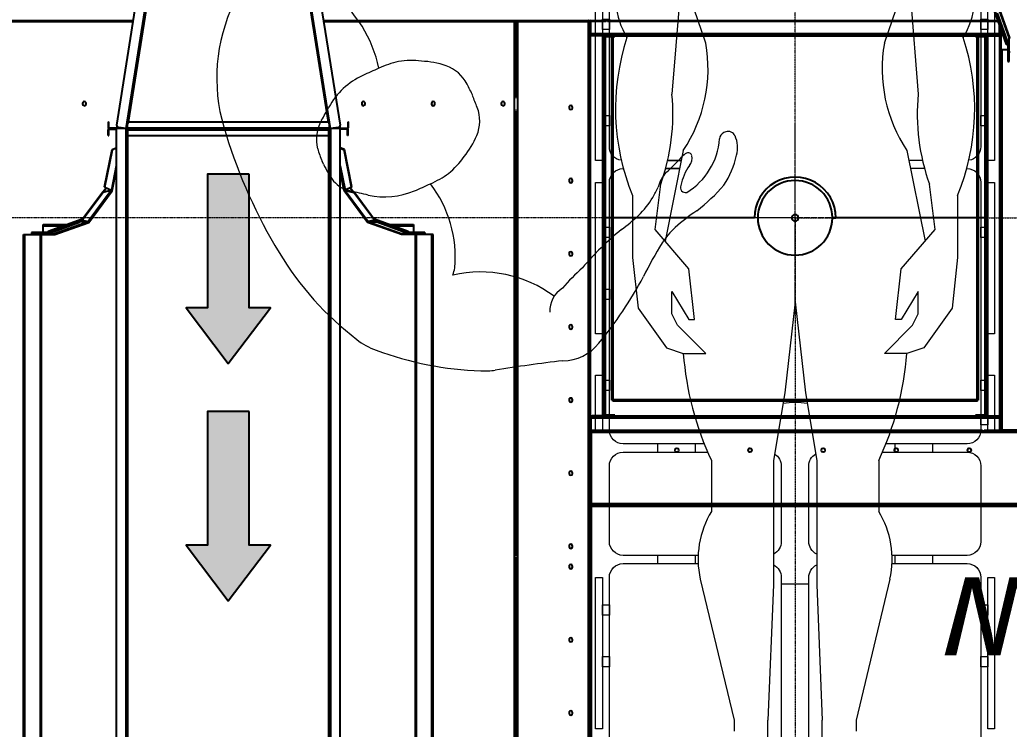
# Model space of a CAD drawing. Header units: millimetres. Extents: x 2822564 to 2991989, y -324396 to -253399.
# Drawn here: x 2862091 to 2863549, y -311732 to -310686 of the extents above; entities that cross this region are included whole.
import ezdxf

# ---------------------------------------------------------------- set-up
doc = ezdxf.new("R2010")
doc.units = ezdxf.units.MM
for name, pattern in [('12017_XPLAN_GROUND$0$HIDDEN', [0.375, 0.25, -0.125]), ('DASHDOT', [1, 0.5, -0.25, 0, -0.25]), ('DASHDOT2', [0.5, 0.25, -0.125, 0, -0.125])]:
    doc.linetypes.add(name, pattern=pattern)
for name, color, linetype, lineweight in [("'new furniture'", 252, 'Continuous', 9), ('ARCHMED-Fur-S', 8, 'Continuous', 9), ('axie', 90, 'DASHDOT2', 9), ('bed', 31, 'Continuous', 5), ('KATCHIN', 253, '12017_XPLAN_GROUND$0$HIDDEN', 5)]:
    doc.layers.add(name, color=color, linetype=linetype, lineweight=lineweight)
doc.layers.add('AX', color=1, linetype='DASHDOT')
doc.layers.add('LAF Detail', color=7, linetype='Continuous')
doc.styles.add('Annotative', font='arial.ttf')
doc.styles.add('DIM METRES', font='italic8.shx', dxfattribs={"width": 0.53})
doc.styles.add('متر', font='italic.shx')
doc.dimstyles.new('metres', dxfattribs={"dimtxt": 0.18, "dimasz": 0.05, "dimexe": 0.1, "dimexo": 0.1, "dimgap": 0.01, "dimtad": 0, "dimzin": 0, "dimdsep": 46, "dimtxsty": 'DIM METRES', "dimcen": 0.09, "dimclrd": 256, "dimclre": 256, "dimclrt": 3, "dimadec": 0, "dimazin": 0, "dimtfac": 1, "dimtofl": 0, "dimtmove": 0, "dimatfit": 3, "dimfxl": 1, "dimtolj": 1, "dimtzin": 0, "dimarcsym": 0})
doc.dimstyles.new('RUNNER saghf', dxfattribs={"dimtxt": 150, "dimasz": 60, "dimexe": 0.18, "dimexo": 0.0625, "dimgap": 0.09, "dimtad": 0, "dimtih": 1, "dimtoh": 1, "dimdec": 4, "dimzin": 0, "dimdsep": 46, "dimtxsty": 'Annotative', "dimblk": 'OBLIQUE', "dimcen": 0.09, "dimclrd": 140, "dimclre": 140, "dimclrt": 230, "dimazin": 0, "dimtfac": 1, "dimtdec": 4, "dimtofl": 0, "dimtmove": 0, "dimatfit": 3, "dimldrblk": 'OBLIQUE', "dimfxl": 1, "dimtolj": 1, "dimtzin": 0, "dimarcsym": 0})

# ---------------------------------------------------------------- blocks, each defined once
blk = doc.blocks.new('*D20')
at = {"lineweight": -2, "transparency": 16777216}
for p, q in [((-64.1, -1089.6), (-64.1, -1089.9)), ((-64.1, -1089.8), (-32.3, -1089.8)), ((0, -1089.8), (-31.8, -1089.8)), ((0, -1089.6), (0, -1089.9))]:
    blk.add_line(p, q, dxfattribs=at)
at = {"transparency": 16777216}
for points in [[(-64.1, -1089.7), (-64.1, -1089.8), (-64.1, -1089.8)], [(0, -1089.7), (0, -1089.8), (0, -1089.8)]]:
    blk.add_solid(points, dxfattribs=at)
at = {"layer": 'Defpoints', "color": 0, "transparency": 16777216}
for p in [(0, 997.5), (-64.1, -1042.5), (-64.1, -1089.8)]:
    blk.add_point(p, dxfattribs=at)
at = {"transparency": 16777216, "insert": (-32.1, -1089.8), "char_height": 0.15, "attachment_point": 5, "style": 'متر'}
blk.add_mtext('\\A1;64.11', dxfattribs=at)
blk = doc.blocks.new('N_1210DE-00037-200612191001')
at = {"layer": 'ARCHMED-Fur-S'}
blk.add_line((0.56, 10.85), (0.12, 10.86), dxfattribs=at)
for centre, radius, start, end in [((-9.85, 59.08), 7.79, 101.9043, 136.252), ((-10.67, 64.95), 1.92, 66.212, 114.3796), ((-10.3, 65.8), 1, 319.5394, 66.212), ((-10.64, 66.08), 1.45, 271.6832, 319.5394), ((10.29, 41.23), 34.7, 137.9547, 153.7324), ((-9.82, 60.25), 4.46, 100.0254, 130.959), ((-9.89, 59.31), 5.16, 123.5441, 158.4924), ((-13.76, 60.84), 1, 158.4924, 300.2335), ((22.44, 61.01), 2.46, 172.9064, 179.7885), ((20.98, 61.02), 1, 179.7885, 240.1179), ((20.99, 61.19), 1, 88.7649, 172.9064), ((20.93, 58.37), 3.83, 48.8504, 88.7649), ((15.57, 51.39), 12.62, 31.5407, 51.3588), ((-11.16, 56.38), 4.16, 81.4663, 120.2335), ((-12.61, 61.36), 2.96, 294.2322, 327.4407), ((-10.6, 59.97), 0.53, 337.3304, 83.8286), ((15.9, 52.17), 9.2, 5.6872, 60.1179), ((63.83, -126.76), 200.09, 112.0809, 113.3241), ((2.29, 47.61), 26.18, 12.3938, 23.3615), ((552.98, -349.48), 702.96, 144.71444, 145.42156), ((-13.63, 53.71), 3.72, 118.4203, 169.8089), ((20.8, 55.34), 0.5, 77.6201, 181.3356), ((20.59, 54.36), 1.5, 23.7398, 77.6201), ((-223.28, 135.68), 221.46, 336.5542, 338.4609), ((22.11, 55.37), 1.81, 181.3356, 206.5549), ((-14.18, 41.21), 37.15, 16.4234, 21.0597), ((28.57, 58.72), 7.6, 209.656, 231.7851), ((24.37, 53.22), 0.694, 222.7695, 348.1684), ((51.06, 56.24), 23.4, 187.3964, 196.3415), ((25.7, 53.45), 4.59, 202.1614, 230.2305), ((10.05, 25.54), 43.1, 146.268, 165.4558), ((-3.61, 29.73), 33.22, 34.7863, 37.4268), ((38.21, 52.47), 10, 196.3415, 212.0165), ((15.46, 42.98), 10, 17.0104, 34.7863), ((190.55, -13.65), 219.37, 163.7977, 165.4765), ((67.61, 70.86), 44.68, 212.0165, 218.6395), ((-4.69, 36.81), 31.08, 11.5595, 17.0104), ((63.29, 51.92), 38.58, 193.3085, 204.2175), ((-9.28, 11.98), 52.18, 24.591, 36.4206), ((-29.75, 44.02), 8.38, 303.8854, 341.4998), ((-39.41, 24.4), 19.95, 352.275, 41.2889), ((-21.99, 33.85), 10, 165.4558, 176.0959), ((51.58, 42.59), 24.35, 195.4626, 204.4715), ((-5.76, 32.74), 26.27, 176.0959, 197.8391), ((32.68, 31), 6.11, 334.3085, 26.1285), ((-0.66, 27.83), 5, 91.3626, 135.2449), ((0.88, -36.92), 69.77, 89.9546, 91.3626), ((-2.66, -36.83), 69.73, 85.6517, 87.0449), ((2.25, 27.71), 5, 41.608, 85.6517), ((32.89, 32.82), 3.49, 185.2074, 247.9309), ((3.86, 23.34), 11.37, 135.2449, 152.1788), ((-2.48, 23.51), 11.33, 24.8185, 41.608), ((37.63, 16.36), 16.59, 117.7831, 167.2267), ((2.34, 23), 10.23, 146.4549, 163.7939), ((-0.98, 23.08), 10.19, 13.2251, 30.564), ((261.41, -48.14), 235.96, 161.085, 163.3053), ((8.22, 22.56), 16.05, 168.1544, 178.1606), ((-6.87, 22.95), 16.01, 358.8402, 8.8464), ((0.96, 29.39), 32.07, 188.412, 220.503), ((-11.96, 6.9), 16.7, 75.6507, 117.3916), ((78.58, 19.85), 86.46, 177.8638, 179.4247), ((-77.32, 23.93), 86.46, 357.5755, 359.1362), ((12.41, 6.7), 16.26, 59.3154, 101.6171), ((2.12, 20.62), 10, 179.4247, 215.5949), ((-0.93, 20.7), 10, 321.4049, 357.5755), ((18.42, 17.36), 4.03, 41.3263, 55.482), ((25.82, 22.52), 10, 332.2681, 343.3053), ((-5.25, 38.85), 45.1, 313.9831, 332.2681), ((-70.28, -31.21), 79.04, 34.1299, 35.5949), ((68.66, -34.85), 79.04, 141.4049, 143.1618), ((-0.72, 15.94), 5, 214.1299, 259.4252), ((2.15, 15.07), 4.12, 284.5708, 322.1938), ((0.2, 20.83), 9.97, 259.4252, 269.5695), ((1.01, 20.81), 9.97, 267.4282, 282.6328), ((-5.99, 23.85), 23.2, 221.2473, 263.4196), ((19.12, 13.59), 10, 296.9913, 313.9831), ((4.91, 41.51), 41.32, 275.2234, 296.9913), ((1.82, 69.72), 69.71, 261.3637, 275.6363)]:
    blk.add_arc(centre, radius, start, end, dxfattribs=at)
blk = doc.blocks.new('_Oblique')
at = {"color": 0, "linetype": 'ByBlock', "lineweight": -2}
blk.add_line((-0.5, -0.5), (0.5, 0.5), dxfattribs=at)
blk = doc.blocks.new('*D21')
at = {"color": 140, "lineweight": -2, "ltscale": 10, "transparency": 16777216}
for p, q in [((1609924.9, -562746.7), (1609924.5, -562746.7)), ((1609924.7, -562746.7), (1609924.7, -563805.7)), ((1609924.7, -564946.7), (1609924.7, -563887.6)), ((1609924.9, -564946.7), (1609924.5, -564946.7))]:
    blk.add_line(p, q, dxfattribs=at)
at = {"layer": 'Defpoints', "color": 0, "ltscale": 10, "transparency": 16777216}
for p in [(1610637.8, -562746.7, 0), (1609924.7, -564946.7), (1610637.9, -564946.7, 0)]:
    blk.add_point(p, dxfattribs=at)
at = {"color": 140, "lineweight": -2, "ltscale": 10, "transparency": 16777216, "xscale": 60, "yscale": 60, "zscale": 60}
for p, rotation in [((1609924.7, -562746.7), 90), ((1609924.7, -564946.7), 270)]:
    blk.add_blockref('_Oblique', p, dxfattribs=dict(at, rotation=rotation))
at = {"color": 230, "ltscale": 10, "transparency": 16777216, "insert": (1609924.7, -563846.7), "char_height": 80, "attachment_point": 5, "style": 'Annotative', "bg_fill": 3, "box_fill_scale": 1.1, "bg_fill_color": 256, "bg_fill_true_color": 13158600, "bg_fill_transparency": 0}
blk.add_mtext('\\A1;2200', dxfattribs=at)
blk = doc.blocks.new('LAF')
at = {"ltscale": 10}
h = blk.add_hatch(color=150, dxfattribs=at)
h.dxf.hatch_style = 1
h.paths.add_polyline_path([(-273.8, 804.9), (-273.8, 866.2), (-470.8, 866.2), (-470.8, 897.7), (-552.7, 835.6), (-470.8, 773.4), (-470.8, 804.9)])
h.paths.add_polyline_path([(76.2, 804.9), (76.2, 866.2), (-120.8, 866.2), (-120.8, 897.7), (-202.7, 835.6), (-120.8, 773.4), (-120.8, 804.9)])
h.paths.add_polyline_path([(563, -606.2), (501.8, -606.2), (501.8, -803.2), (470.3, -803.2), (532.4, -885.2), (594.5, -803.2), (563, -803.2)])
h.paths.add_polyline_path([(563, -256.2), (501.8, -256.2), (501.8, -453.2), (470.3, -453.2), (532.4, -535.2), (594.5, -453.2), (563, -453.2)])
h.paths.add_polyline_path([(1174.1, 730.8), (1174.1, 792.1), (977.1, 792.1), (977.1, 823.6), (895.2, 761.4), (977.1, 699.3), (977.1, 730.8)])
h.paths.add_polyline_path([(1611.2, 730.8), (1611.2, 792.1), (1414.2, 792.1), (1414.2, 823.6), (1332.3, 761.4), (1414.2, 699.3), (1414.2, 730.8)])
for points in [[(-273.8, 804.9), (-273.8, 866.2), (-470.8, 866.2), (-470.8, 897.7), (-552.7, 835.6), (-470.8, 773.4), (-470.8, 804.9)], [(76.2, 804.9), (76.2, 866.2), (-120.8, 866.2), (-120.8, 897.7), (-202.7, 835.6), (-120.8, 773.4), (-120.8, 804.9)]]:
    blk.add_lwpolyline(points, close=True, dxfattribs=at)
at = {"layer": 'LAF Detail', "color": 3, "linetype": 'Continuous', "lineweight": 25}
for p, q in [((300.6, 975.9), (300.6, 1257.5)), ((302.6, 1257.5), (302.6, 975.6)), ((-948.7, 1137.6), (-12.9, 1137.6)), ((-948.7, 1136.6), (-12.9, 1136.6)), ((-948.7, 1135.6), (-12.9, 1135.6)), ((-12.9, 1137.6), (-12.9, 1091)), ((-9.9, 1125.6), (-11.9, 1125.6)), ((-11.9, 1125.6), (-11.9, 1092)), ((-10.9, 1101.5), (-10.9, 1125.6)), ((-9.9, 1099.6), (-9.9, 1125.6)), ((-12.9, 1112.6), (-948.7, 1112.6)), ((-948.7, 1111.6), (-12.9, 1111.6)), ((-12.9, 1111.2), (-948.7, 1111.2)), ((-24.9, 1111.2), (-24.9, 1111.6)), ((-10.9, 1122.4), (-11.9, 1122.4)), ((-9.9, 1122.2), (-10.9, 1122.2)), ((-9.9, 1108.6), (2.1, 1108.6)), ((0.1, 1108.6), (0.1, 1078.7)), ((1.1, 1108.6), (1.1, 1076)), ((2.1, 1108.6), (2.1, 1073.2)), ((-11.9, 1103.2), (-10.9, 1103.2)), ((-11.6, 1101.4), (-11.9, 1091.8)), ((-10.6, 1101.5), (-11.6, 1101.4)), ((-11.6, 1101.4), (5.3, 1054.6)), ((-9.9, 1102.3), (-10.9, 1102.3)), ((-10.6, 1101.5), (6.2, 1054.7)), ((-9.3, 1098), (-8.8, 1100.8)), ((-7.9, 1100.8), (-8.8, 1100.8)), ((-8.8, 1100.8), (9, 1051.2)), ((-7.9, 1100.8), (10.1, 1051)), ((-12.9, 1091), (5.1, 1041)), ((-11.9, 1092.1), (-11.9, 1092.1)), ((-11.9, 1092), (-11.9, 1092)), ((-11.9, 1091.7), (-11.9, 1091.8)), ((5.9, 1042.3), (-11.9, 1091.7)), ((5.3, 1054.6), (6.2, 1054.7)), ((5.9, 1042.4), (5.3, 1054.6)), ((6.2, 1054.7), (6.8, 1044.6)), ((8.2, 1050.9), (6.2, 1042)), ((9, 1051.2), (8.2, 1050.9)), ((8.2, 1050.9), (48.9, 1020.6)), ((9, 1051.2), (49.7, 1021)), ((10.1, 1051), (9.3, 1051)), ((10.1, 1051), (10, 1050.5)), ((180.5, 1050.3), (179.5, 1050.3)), ((5.1, 1041), (51.5, 1006.5)), ((5.9, 1042.3), (5.9, 1042.4)), ((6.3, 1042.4), (5.9, 1042.4)), ((6.3, 1042.3), (5.9, 1042.3)), ((6.2, 1041.9), (6.2, 1042)), ((51.9, 1008), (6.2, 1041.9)), ((179.5, 1045.2), (180.5, 1045.2)), ((48.9, 1020.6), (49.7, 1021)), ((49.7, 1021), (52.7, 1008.5)), ((51.9, 1008.1), (48.9, 1020.6)), ((49.9, 1020.3), (56.2, 1015.6)), ((50, 1019.7), (56, 1015.3)), ((51.5, 1006.5), (81.4, 1000.6)), ((52.7, 1008.5), (51.9, 1008.1)), ((52.7, 1008.4), (51.9, 1008)), ((51.9, 1008), (51.9, 1008.1)), ((57, 1017.3), (52.5, 1007.8)), ((52.5, 1007.8), (52.5, 1007.7)), ((52.5, 1007.7), (52.5, 1007.8)), ((88.6, 1000.6), (52.5, 1007.7)), ((52.7, 1008.4), (52.7, 1008.5)), ((52.7, 1008.2), (52.7, 1008.4)), ((57.3, 1017.9), (57, 1017.3)), ((57, 1017.3), (112, 1006.3)), ((57.3, 1017.9), (112.3, 1006.9)), ((112, 1006.3), (112.3, 1006.9)), ((112.3, 1006.9), (115.1, 1000.6)), ((133.3, 1012.6), (133.3, 1011.6)), ((133.3, 1012.6), (141.3, 1012.6)), ((133.3, 1011.6), (141.3, 1011.6)), ((141.3, 1011.6), (141.3, 1012.6)), ((143.3, 1010.6), (142.3, 1010.6)), ((142.3, 1010.6), (142.3, 1000.6)), ((143.3, 984.6), (143.3, 1011.2)), ((144, 1011.2), (143.3, 1011.2)), ((144, 1000.4), (144, 1011.2)), ((153.3, 1012.6), (144.7, 1012.6)), ((144.7, 1011.9), (144.7, 1012.6)), ((153.3, 1011.9), (144.7, 1011.9)), ((150.3, 1011.9), (150.3, 1012.6)), ((153.3, 1012.6), (153.3, 1011.9)), ((143.3, 1000.6), (-788.3, 1000.6)), ((114.5, 1000.6), (112, 1006.3)), ((147.2, 999.9), (143.3, 1000.5)), ((143.3, 986.1), (145.1, 997.5)), ((148.5, 1000), (617.2, 925.8)), ((-937.7, 983.6), (143.3, 983.6)), ((143.3, 986.6), (-786.6, 986.6)), ((143.3, 984.6), (-786.6, 984.6)), ((133.3, 983.6), (133.3, 687.6)), ((141.3, 984.6), (141.3, 686.6)), ((143.2, 984), (150.2, 984)), ((143.2, 983.6), (143.2, 984)), ((143.4, 986.4), (143.3, 986.8)), ((143.4, 986.8), (143.3, 986.8)), ((143.3, 986.6), (143.3, 986.3)), ((143.3, 986.1), (618.7, 910.8)), ((143.3, 984.7), (147.6, 984)), ((143.3, 983.6), (143.3, 687.6)), ((144.6, 984.4), (144.6, 686.3)), ((152.1, 983.3), (619.5, 909.2)), ((152.8, 982.4), (619.7, 908.5)), ((153.2, 981), (153.2, 689.8)), ((143.3, 684.7), (618.7, 760)), ((619.5, 761.5), (152.1, 687.5)), ((619.7, 762.3), (152.8, 688.3)), ((617.2, 745), (148.5, 670.7)), ((143.3, 687.6), (-937.7, 687.6)), ((-786.6, 686.6), (143.3, 686.6)), ((143.2, 686.8), (143.2, 687.6)), ((150.2, 686.8), (143.2, 686.8)), ((147.6, 686.8), (143.3, 686.1)), ((143.3, 659.6), (143.3, 686.6)), ((300.6, 302.6), (300.6, 694.8)), ((302.6, 695.1), (302.6, -298.8)), ((-786.6, 684.6), (143.3, 684.6)), ((145.1, 673.2), (143.3, 684.7)), ((143.3, 684.4), (143.3, 684.2)), ((143.3, 684), (143.4, 684.2)), ((143.3, 684), (143.4, 684)), ((-788.3, 670.6), (143.3, 670.6)), ((5.1, 630.1), (51.5, 664.6)), ((51.9, 663.1), (6.2, 629.2)), ((51.9, 663), (48.9, 650.5)), ((49.7, 650.1), (52.7, 662.7)), ((51.5, 664.6), (81.4, 670.6)), ((51.9, 663.1), (51.9, 663)), ((52.7, 662.7), (51.9, 663.1)), ((52.7, 662.7), (51.9, 663)), ((88.6, 670.6), (52.5, 663.4)), ((52.5, 663.5), (52.5, 663.4)), ((52.5, 663.4), (52.5, 663.3)), ((57, 653.8), (52.5, 663.3)), ((52.7, 662.9), (52.7, 662.7)), ((52.7, 662.7), (52.7, 662.7)), ((57, 653.8), (112, 664.8)), ((57.3, 653.3), (112.3, 664.2)), ((114.5, 670.6), (112, 664.8)), ((112, 664.8), (112.3, 664.2)), ((112.3, 664.2), (115.1, 670.6)), ((133.3, 658.6), (133.3, 659.6)), ((133.3, 659.6), (141.3, 659.6)), ((133.3, 658.6), (141.3, 658.6)), ((141.3, 659.6), (141.3, 658.6)), ((142.3, 660.6), (142.3, 670.6)), ((143.3, 660.6), (142.3, 660.6)), ((143.3, 670.2), (147.2, 670.8)), ((144, 659.6), (143.3, 659.6)), ((144, 670.3), (144, 659.6)), ((144.7, 658.9), (144.7, 658.2)), ((144.7, 658.9), (153.3, 658.9)), ((144.7, 658.2), (153.3, 658.2)), ((150.3, 658.2), (150.3, 658.9)), ((153.3, 658.9), (153.3, 658.2)), ((8.2, 620.2), (48.9, 650.5)), ((9, 619.9), (49.7, 650.1)), ((48.9, 650.5), (49.7, 650.1)), ((56.2, 655.5), (49.9, 650.8)), ((56, 655.9), (50, 651.4)), ((57.3, 653.3), (57, 653.8)), ((-12.9, 580.1), (5.1, 630.1)), ((5.9, 628.8), (-11.9, 579.4)), ((5.9, 628.7), (5.3, 616.5)), ((5.9, 628.8), (5.9, 628.7)), ((6.3, 628.8), (5.9, 628.8)), ((6.3, 628.7), (5.9, 628.7)), ((6.2, 629.2), (6.2, 629.1)), ((8.2, 620.2), (6.2, 629.1)), ((180.5, 638.9), (179.5, 638.9)), ((179.5, 633.8), (180.5, 633.8)), ((-11.6, 569.7), (5.3, 616.5)), ((-10.6, 569.6), (6.2, 616.4)), ((9, 619.9), (-8.8, 570.3)), ((10.1, 620.1), (-7.9, 570.3)), ((5.3, 616.5), (6.2, 616.4)), ((6.2, 616.4), (6.8, 626.6)), ((9, 619.9), (8.2, 620.2)), ((10.1, 620.1), (9.3, 620.1)), ((10, 620.6), (10.1, 620.1)), ((0.1, 592.4), (0.1, 562.6)), ((1.1, 595.2), (1.1, 562.6)), ((2.1, 597.9), (2.1, 562.6)), ((-12.9, 533.6), (-12.9, 580.1)), ((-11.9, 579.4), (-11.9, 579.3)), ((-11.6, 569.7), (-11.9, 579.3)), ((-11.9, 545.6), (-11.9, 579.1)), ((-11.9, 579.1), (-11.9, 579.1)), ((-11.9, 579.1), (-11.9, 579.1)), ((-10.6, 569.6), (-11.6, 569.7)), ((-10.9, 545.6), (-10.9, 569.7)), ((-9.9, 568.8), (-10.9, 568.8)), ((-9.9, 545.6), (-9.9, 571.5)), ((-8.8, 570.3), (-9.3, 573.1)), ((-7.9, 570.3), (-8.8, 570.3)), ((-12.9, 560), (-948.7, 560)), ((-948.7, 559.6), (-12.9, 559.6)), ((-12.9, 558.6), (-948.7, 558.6)), ((-24.9, 560), (-24.9, 559.6)), ((-11.9, 567.9), (-10.9, 567.9)), ((2.1, 562.6), (-9.9, 562.6)), ((-10.9, 548.7), (-11.9, 548.7)), ((-9.9, 545.6), (-11.9, 545.6)), ((-9.9, 548.9), (-10.9, 548.9)), ((-948.7, 535.6), (-12.9, 535.6)), ((-948.7, 534.6), (-12.9, 534.6)), ((-948.7, 533.6), (-12.9, 533.6)), ((180.5, 536), (179.5, 536)), ((179.5, 530.9), (180.5, 530.9)), ((180.5, 433.2), (179.5, 433.2)), ((179.5, 428.1), (180.5, 428.1)), ((-1257.5, 413.4), (302.6, 413.4)), ((302.6, 409.4), (-1257.5, 409.4)), ((-1144.1, 411.4), (-488.3, 411.4)), ((-488.1, 411.7), (-488.1, 411)), ((-487.4, 411.1), (-487.4, 411.6)), ((-486.7, 411), (-486.7, 411.7)), ((-486.5, 411.4), (169.3, 411.4)), ((170.7, 411.1), (170.7, 411.6)), ((189.3, 411.6), (189.3, 411.1)), ((189.3, 411.4), (300.6, 411.4)), ((301.6, 413.4), (301.6, 409.4)), ((301.6, 411.4), (302.6, 411.4)), ((-717.4, 333.2), (-718.4, 333.2)), ((-718.4, 328.1), (-717.4, 328.1)), ((-609.7, 333.2), (-610.7, 333.2)), ((-610.7, 328.1), (-609.7, 328.1)), ((-501.9, 333.2), (-502.9, 333.2)), ((-502.9, 328.1), (-501.9, 328.1)), ((-471.9, 333.2), (-472.9, 333.2)), ((-472.9, 328.1), (-471.9, 328.1)), ((-364.1, 333.2), (-365.1, 333.2)), ((-365.1, 328.1), (-364.1, 328.1)), ((-256.3, 333.2), (-257.3, 333.2)), ((-257.3, 328.1), (-256.3, 328.1)), ((-148.5, 333.2), (-149.5, 333.2)), ((-149.5, 328.1), (-148.5, 328.1)), ((-40.8, 333.2), (-41.8, 333.2)), ((-41.8, 328.1), (-40.8, 328.1)), ((67, 333.2), (66, 333.2)), ((66, 328.1), (67, 328.1)), ((174.8, 333.2), (173.8, 333.2)), ((173.8, 328.1), (174.8, 328.1)), ((-1257.5, 304.6), (302.6, 304.6)), ((-1257.5, 302.6), (300.6, 302.6)), ((-302.6, 300.6), (-1257.5, 300.6)), ((-413.4, -1257.5), (-413.4, 302.6)), ((-413.4, 301.6), (-409.4, 301.6)), ((-411.4, 301.6), (-411.4, 302.6)), ((-411.4, -1257.5), (-411.4, 300.6)), ((-409.4, 302.6), (-409.4, -1257.5)), ((-304.6, -1257.5), (-304.6, 302.6)), ((-304.3, 301.6), (-303.9, 301.6)), ((-303.9, 302.6), (-303.9, 301.6)), ((-303.9, 301.6), (-303.9, 300.6)), ((-302.6, 302.6), (-302.6, 302.4)), ((-302.6, -1257.5), (-302.6, 300.6)), ((-302.2, 300.2), (-302.6, 300.2)), ((-282, 301.2), (-302.4, 301.2)), ((-302.2, -276.2), (-302.2, 301.2)), ((-301.6, 301.6), (-301.6, 302.6)), ((-301.6, 301.6), (-278.6, 301.6)), ((-301.4, -276.4), (-301.4, 301.2)), ((-283.6, -301.2), (-283.6, 301.2)), ((-282, -301.2), (-282, 301.2)), ((-282, 300), (-280, 300)), ((-280, 281.7), (-280, 301.4)), ((-278.6, 302.6), (-278.6, 301.6)), ((-277, 302.6), (-278.6, 302.6)), ((-277.1, 302.4), (-278.6, 302.4)), ((-277.1, 301.4), (-277.1, 302.4)), ((-277.1, 301.4), (280, 301.4)), ((-277, 302.6), (-277, 301.4)), ((-277, 302.2), (280, 302.2)), ((-276, 302.6), (-276, 302.2)), ((279, 302.2), (279, 302.6)), ((300.7, 302.6), (280, 302.6)), ((280, 281.7), (280, 302.6)), ((282, 300), (280, 300)), ((282, 301.2), (301.4, 301.2)), ((282, 301.2), (282, -301.2)), ((283.6, 301.2), (283.6, -301.2)), ((301.6, 303.9), (300.6, 303.9)), ((300.9, 303.9), (301.1, 303.6)), ((301.3, 303.8), (301.6, 303.4)), ((301.6, 304.3), (301.6, 303.9)), ((301.6, 303.9), (301.8, 303.6)), ((302.6, 303.9), (301.6, 303.9)), ((301.6, 303.4), (301.6, 303.4)), ((301.6, 301.6), (301.6, 278.6)), ((301.6, 301.6), (302.6, 301.6)), ((301.8, 303.6), (302.6, 303.6)), ((302.2, 303.9), (302.6, 303.6)), ((-281.8, 281.7), (-280, 281.7)), ((-281.8, 281.7), (-281.8, -281.7)), ((-281.8, 281.5), (-280, 281.5)), ((-280, 283.6), (280, 283.6)), ((-280, 282), (280, 282)), ((280, 281.8), (-280, 281.8)), ((-280, 281.5), (-280, -281.5)), ((-279.2, 279), (-280, 279)), ((-279.2, 265.8), (-279.2, 279)), ((278.2, 280), (-278.2, 280)), ((11.8, 60), (11.8, 280)), ((280, 279), (279.2, 279)), ((279.2, 279), (279.2, 265.8)), ((280, 281.7), (281.8, 281.7)), ((280, -281.5), (280, 281.5)), ((280, 281.5), (281.8, 281.5)), ((281.8, -281.7), (281.8, 281.7)), ((302.6, 278.6), (301.6, 278.6)), ((302.4, 276.4), (302.4, 278.6)), ((-280, 267.8), (-279.2, 267.8)), ((-279.2, 265.8), (-280, 265.8)), ((-258.2, 268.9), (-257.2, 268.9)), ((-258.2, -268.9), (-258.2, 268.9)), ((-257.2, -268.9), (-257.2, 268.9)), ((-257.1, 270), (279.2, 270)), ((-257.1, 270), (-257.1, 269)), ((-257.1, 269), (279.2, 269)), ((-256.2, 268), (279.2, 268)), ((-256.2, -268), (-256.2, 268)), ((279.2, 267.8), (280, 267.8)), ((280, 265.8), (279.2, 265.8)), ((279.8, 265.8), (279.8, -265.8)), ((301.4, 276.4), (302.4, 276.4)), ((301.4, 276.4), (301.4, -299.3)), ((302.6, 276.2), (301.4, 276.2)), ((302.2, 276.2), (302.2, -299)), ((302.6, 275.2), (302.2, 275.2)), ((-333.2, 174.8), (-333.2, 173.8)), ((-328.1, 173.8), (-328.1, 174.8)), ((-333.2, 67), (-333.2, 66)), ((-328.1, 66), (-328.1, 67)), ((-333.2, -40.8), (-333.2, -41.8)), ((-328.1, -41.8), (-328.1, -40.8)), ((11.3, -60), (11.3, -55)), ((12.3, -55), (12.3, -60)), ((11.8, -280), (11.8, -60)), ((-333.2, -148.5), (-333.2, -149.5)), ((-328.1, -149.5), (-328.1, -148.5)), ((-333.2, -256.3), (-333.2, -257.3)), ((-328.1, -257.3), (-328.1, -256.3)), ((-302.6, -275.2), (-302.2, -275.2)), ((-302.6, -276.2), (-301.4, -276.2)), ((-301.4, -276.4), (-302.4, -276.4)), ((-302.4, -276.4), (-302.4, -278.6)), ((-280, -265.8), (-279.2, -265.8)), ((-279.2, -267.8), (-280, -267.8)), ((-279.2, -279), (-279.2, -265.8)), ((-258.2, -268.9), (-257.2, -268.9)), ((279.2, -269), (-257.1, -269)), ((-257.1, -270), (-257.1, -269)), ((279.2, -270), (-257.1, -270)), ((279.2, -268), (-256.2, -268)), ((279.2, -265.8), (279.2, -279)), ((279.2, -265.8), (280, -265.8)), ((280, -267.8), (279.2, -267.8)), ((-302.6, -278.6), (-301.6, -278.6)), ((-301.6, -301.6), (-301.6, -278.6)), ((-280, -281.5), (-281.8, -281.5)), ((-280, -281.7), (-281.8, -281.7)), ((-280, -279), (-279.2, -279)), ((-280, -281.7), (-280, -302.6)), ((-280, -281.8), (280, -281.8)), ((280, -282), (-280, -282)), ((280, -283.6), (-280, -283.6)), ((-278.2, -280), (278.2, -280)), ((279.2, -279), (280, -279)), ((281.8, -281.5), (280, -281.5)), ((280, -281.7), (280, -301.4)), ((281.8, -281.7), (280, -281.7)), ((-301.6, -301.6), (-302.6, -301.6)), ((-301.8, -303.6), (-302.6, -303.6)), ((-302.2, -303.9), (-302.6, -303.6)), ((-302.6, -303.9), (-301.6, -303.9)), ((259.4, -304.6), (-302.6, -304.6)), ((-301.6, -303.9), (-301.8, -303.6)), ((-301.2, -303.9), (-301.6, -303.4)), ((-301.6, -303.4), (-301.6, -303.4)), ((-301.6, -304.3), (-301.6, -303.9)), ((-301.6, -303.9), (-300.6, -303.9)), ((-282, -301.2), (-301.4, -301.2)), ((-300.9, -303.9), (-301.1, -303.6)), ((-300.7, -302.6), (-280, -302.6)), ((-300.6, -302.6), (-300.6, -1257.5)), ((259.4, -302.6), (-300.6, -302.6)), ((-282, -300), (-280, -300)), ((277.1, -301.4), (-280, -301.4)), ((259.4, -302.2), (-280, -302.2)), ((-279, -302.2), (-279, -302.6)), ((259.4, -313.7), (259.4, -301.7)), ((259.4, -301.7), (294.8, -301.7)), ((259.4, -302.7), (292, -302.7)), ((259.4, -303.7), (289.2, -303.7)), ((266.4, -314.4), (313.2, -297.5)), ((266.6, -315.3), (313.3, -298.5)), ((267.2, -311.6), (316.9, -293.7)), ((267.2, -312.6), (316.7, -294.7)), ((325.6, -297.8), (276.2, -315.6)), ((277, -316.7), (326.9, -298.7)), ((277, -301.7), (277, -301.4)), ((277.1, -301.4), (277.1, -301.7)), ((278.6, -301.7), (278.6, -301.6)), ((294.9, -301.6), (278.6, -301.6)), ((282, -300), (280, -300)), ((282, -301.2), (295.9, -301.2)), ((268.4, -313.7), (242.4, -313.7)), ((242.4, -313.7), (242.4, -315.7)), ((266.5, -314.7), (242.4, -314.7)), ((242.4, -315.7), (276, -315.7)), ((245.5, -314.7), (245.5, -315.7)), ((245.7, -313.7), (245.7, -314.7)), ((264.7, -315.7), (264.7, -314.7)), ((265.6, -313.7), (265.6, -314.7)), ((266.4, -314.4), (266.6, -315.3)), ((266.6, -315.3), (276.1, -315.6)), ((267.2, -311.6), (267.2, -312.6)), ((269.9, -313.1), (267.2, -312.6)), ((275.9, -315.6), (275.9, -315.7)), ((276, -315.6), (276, -315.7)), ((276.2, -315.6), (276.1, -315.6))]:
    blk.add_line(p, q, dxfattribs=at)
at = {"layer": 'LAF Detail', "color": 3, "linetype": 'Continuous', "lineweight": 25, "flags": 128}
for points in [[(-303.9, 302.6), (-304.4, 302.5), (-304.6, 302.3)], [(-303.9, 301.6), (-304.4, 301.5), (-304.6, 301.4)], [(-280, 301.6), (-280, 301.6), (-280, 301.4)], [(301.6, 303.9), (301.5, 304.4), (301.4, 304.6)], [(301.6, 301.2), (301.6, 301.2), (301.4, 301.2)], [(302.6, 303.9), (302.5, 304.4), (302.3, 304.6)], [(-302.6, -303.9), (-302.5, -304.4), (-302.3, -304.6)], [(-301.6, -301.2), (-301.6, -301.2), (-301.4, -301.2)], [(-301.6, -303.9), (-301.5, -304.4), (-301.4, -304.6)], [(280, -301.6), (280, -301.6), (280, -301.4)]]:
    blk.add_lwpolyline(points, dxfattribs=at)
at = {"layer": 'LAF Detail', "color": 3, "linetype": 'Continuous', "lineweight": 25}
for centre, radius, start, end in [((-12.9, 1112.6), 1, 270, 0), ((-12.8, 1112.1), 0.918, 264.4383, 353.0646), ((-13, 1092), 1.07, 273.4893, 355.9026), ((-12.8, 1092), 0.986, 264.9791, 346.0996), ((179.5, 1047.8), 2.55, 90, 270), ((180.5, 1047.8), 2.55, 270, 90), ((4.6, 1042.3), 1.3, 289.9374, 1.8059), ((4.8, 1042.6), 1.61, 281.5941, 335.4746), ((50.2, 1007.6), 1.7, 320.0146, 13.9537), ((49.3, 1009.2), 3.51, 308.8364, 334.7771), ((141.3, 1010.6), 2, 0, 90), ((141.3, 1010.6), 1, 0, 90), ((144.7, 1011.2), 1.4, 90, 180), ((144.7, 1011.2), 0.7, 90, 180), ((148.1, 997.1), 3, 81, 171), ((150.2, 981), 3, 0, 90), ((150.2, 689.8), 3, 270, 0), ((148.1, 673.7), 3, 189, 279), ((49.3, 661.9), 3.51, 25.2229, 51.1636), ((50.2, 663.5), 1.7, 346.0463, 39.9854), ((141.3, 660.6), 1, 270, 0), ((141.3, 660.6), 2, 270, 0), ((144.7, 659.6), 1.4, 180, 270), ((144.7, 659.6), 0.7, 180, 270), ((4.8, 628.5), 1.61, 24.5254, 78.4059), ((4.6, 628.9), 1.3, 358.1941, 70.0626), ((179.5, 636.3), 2.55, 90, 270), ((180.5, 636.3), 2.55, 270, 90), ((-12.8, 579.2), 0.986, 13.9004, 95.0209), ((-13, 579.1), 1.07, 4.0974, 86.5107), ((-12.8, 559), 0.918, 6.9354, 95.5617), ((-12.9, 558.6), 1, 0, 90), ((179.5, 533.5), 2.55, 90, 270), ((180.5, 533.5), 2.55, 270, 90), ((179.5, 430.6), 2.55, 90, 270), ((180.5, 430.6), 2.55, 270, 90), ((-718.4, 330.6), 2.55, 90, 270), ((-717.4, 330.6), 2.55, 270, 90), ((-610.7, 330.6), 2.55, 90, 270), ((-609.7, 330.6), 2.55, 270, 90), ((-502.9, 330.6), 2.55, 90, 270), ((-501.9, 330.6), 2.55, 270, 90), ((-472.9, 330.6), 2.55, 90, 270), ((-471.9, 330.6), 2.55, 270, 90), ((-365.1, 330.6), 2.55, 90, 270), ((-364.1, 330.6), 2.55, 270, 90), ((-257.3, 330.6), 2.55, 90, 270), ((-256.3, 330.6), 2.55, 270, 90), ((-149.5, 330.6), 2.55, 90, 270), ((-148.5, 330.6), 2.55, 270, 90), ((-41.8, 330.6), 2.55, 90, 270), ((-40.8, 330.6), 2.55, 270, 90), ((66, 330.6), 2.55, 90, 270), ((67, 330.6), 2.55, 270, 90), ((173.8, 330.6), 2.55, 90, 270), ((174.8, 330.6), 2.55, 270, 90), ((-304.9, 302.2), 1.15, 281.5428, 328.2813), ((-301.6, 300.6), 2, 90, 180), ((-301.6, 300.6), 1, 90, 180), ((300.6, 301.6), 2, 0, 90), ((300.6, 301.6), 1, 0, 90), ((302.2, 304.9), 1.15, 191.5428, 238.2813), ((-277, 283), 3.19, 201.4512, 248.5488), ((-278.4, 279.1), 1.65, 116.8661, 181.8193), ((-278.2, 279), 1, 90, 180), ((277, 283), 3.19, 291.4512, 338.5488), ((278.2, 279), 1, 0, 90), ((278.4, 279.1), 1.65, 358.1807, 63.1339), ((-255.7, 269.6), 1.64, 202.4589, 251.7391), ((-257.9, 267.4), 1.77, 20.2812, 65.5208), ((-330.6, 174.8), 2.55, 0, 180), ((-330.6, 173.8), 2.55, 180, 0), ((-330.6, 67), 2.55, 0, 180), ((-330.6, 66), 2.55, 180, 0), ((11.8, 0), 60, 270, 90), ((11.8, 0), 55, 270.5209, 269.4791), ((11.8, 0), 5, 270.5209, 269.4791), ((-330.6, -40.8), 2.55, 0, 180), ((-330.6, -41.8), 2.55, 180, 0), ((-330.6, -148.5), 2.55, 0, 180), ((-330.6, -149.5), 2.55, 180, 0), ((-330.6, -256.3), 2.55, 0, 180), ((-330.6, -257.3), 2.55, 180, 0), ((-255.6, -269.7), 1.77, 110.2812, 155.5208), ((-257.8, -267.5), 1.64, 292.4589, 341.7391), ((-278.4, -279.1), 1.65, 178.1807, 243.1339), ((-277, -283), 3.19, 111.4512, 158.5488), ((-278.2, -279), 1, 180, 270), ((278.2, -279), 1, 270, 0), ((277, -283), 3.19, 21.4512, 68.5488), ((278.4, -279.1), 1.65, 296.8661, 1.8193), ((-300.6, -301.6), 2, 180, 270), ((-300.6, -301.6), 1, 180, 270), ((-302.2, -304.9), 1.15, 11.5428, 58.2813), ((255.4, -316.7), 1, 0, 90), ((255.9, -316.6), 0.918, 354.4383, 83.0646), ((275.9, -316.7), 1.07, 3.4893, 85.9026), ((276, -316.6), 0.986, 354.9791, 76.0996)]:
    blk.add_arc(centre, radius, start, end, dxfattribs=at)
at = {"color": 1}
blk.add_text('Top View', height=150, rotation=90, dxfattribs=at).set_placement((-517.8, -1057))
blk = doc.blocks.new('Tavolo operatorio con paziente')
at = {"layer": 'axie'}
for p, q in [((0, -133.262), (0, 133.262)), ((-133.262, 0), (133.262, 0))]:
    blk.add_line(p, q, dxfattribs=at)
at = {"layer": 'bed'}
for p, q in [((-164.806, 355.676), (-178.921, 179.917)), ((-129.745, 253.681), (-164.806, 355.676)), ((129.745, 253.681), (164.806, 355.676)), ((164.806, 355.676), (178.921, 179.917)), ((-145, 129.813), (-145, 130.819)), ((-162.529, 97.957), (-188.889, -33.844)), ((162.529, 97.957), (188.889, -33.844)), ((-203.509, -16.787), (-195.313, 48.781)), ((203.509, -16.787), (195.313, 48.781)), ((-236.293, 32.389), (-236.293, -57.767)), ((236.293, 32.389), (236.293, -57.767)), ((-154.333, -74.159), (-203.509, -16.787)), ((154.333, -74.159), (203.509, -16.787)), ((-236.293, -57.767), (-228.097, -131.531)), ((236.293, -57.767), (228.097, -131.531)), ((-146.137, -147.924), (-154.333, -74.159)), ((146.137, -147.924), (154.333, -74.159)), ((-178.921, -139.728), (-178.921, -106.943)), ((-178.921, -106.943), (-154.333, -147.924)), ((178.921, -106.943), (154.333, -147.924)), ((178.921, -139.728), (178.921, -106.943)), ((0, -121.944), (-15.001, -254.472)), ((0, -121.944), (15.001, -254.472)), ((-228.097, -131.531), (-187.117, -188.904)), ((-170.725, -156.12), (-178.921, -139.728)), ((170.725, -156.12), (178.921, -139.728)), ((228.097, -131.531), (187.117, -188.904)), ((-129.745, -197.1), (-170.725, -156.12)), ((-154.333, -147.924), (-146.137, -147.924)), ((129.745, -197.1), (170.725, -156.12)), ((154.333, -147.924), (146.137, -147.924)), ((-187.117, -188.904), (-162.529, -197.1)), ((-162.529, -197.1), (-129.745, -197.1)), ((162.529, -197.1), (129.745, -197.1)), ((187.117, -188.904), (162.529, -197.1)), ((-15.001, -254.472), (-31.393, -352.824)), ((15.001, -254.472), (31.393, -352.824)), ((-121.549, -352.824), (-121.549, -426.588)), ((-31.393, -352.824), (-31.393, -452.347)), ((31.393, -352.824), (31.393, -452.347)), ((121.549, -352.824), (121.549, -426.588)), ((-31.393, -426.588), (-31.393, -533.136)), ((31.393, -426.588), (31.393, -533.136)), ((-137.941, -524.94), (-88.765, -729.841)), ((137.941, -524.94), (88.765, -729.841)), ((-31.393, -533.136), (-39.589, -729.841)), ((-20, -532.5), (20, -532.5)), ((31.393, -533.136), (39.589, -729.841)), ((-88.765, -729.841), (-88.765, -746.233)), ((-39.589, -762.625), (-39.589, -729.841)), ((39.589, -762.625), (39.589, -729.841)), ((88.765, -729.841), (88.765, -746.233))]:
    blk.add_line(p, q, dxfattribs=at)
for points in [[(-260.881, 382.281, 0.25415069), (-270, 365.5), (-270, 103.5, 0.3767606), (-252.584, 83.668, 0.3767606)], [(252.584, 83.668, 0.3767606), (270, 103.5), (270, 365.5, 0.25415069), (260.881, 382.281)], [(-249.536, 71.5), (-250, 71.5, 0.41421356), (-270, 51.5), (-270, -308.5, 0.41421356), (-250, -328.5), (-132.056, -328.5)], [(132.056, -328.5), (250, -328.5, 0.41421356), (270, -308.5), (270, 51.5, 0.41421356), (250, 71.5), (249.536, 71.5)], [(-17.567, -269.87, -0.07797276), (17.567, -269.87)], [(-127.085, -340.5), (-250, -340.5, 0.41421356), (-270, -360.5), (-270, -470.5, 0.41421356), (-250, -490.5), (-140.918, -490.5)], [(-31.393, -488.553, 0.28915217), (-20, -470.5), (-20, -360.5, 0.26491529), (-29.804, -343.294)], [(29.804, -343.294, 0.26491529), (20, -360.5), (20, -470.5, 0.28915217), (31.393, -488.553, 0.28915217)], [(140.918, -490.5), (250, -490.5, 0.41421356), (270, -470.5), (270, -360.5, 0.41421356), (250, -340.5), (127.085, -340.5)], [(-140.896, -502.5), (-250, -502.5, 0.41421356), (-270, -522.5), (-270, -1022.5, 0.41421356), (-250, -1042.5), (-40, -1042.5, 0.41421356), (-20, -1022.5), (-20, -522.5, 0.28915217), (-31.393, -504.447, 0.28915217)], [(31.393, -504.447, 0.28915217), (20, -522.5), (20, -1022.5, 0.41421356), (40, -1042.5), (250, -1042.5, 0.41421356), (270, -1022.5), (270, -522.5, 0.41421356), (250, -502.5), (140.896, -502.5)]]:
    blk.add_lwpolyline(points, format="xyb", dxfattribs=at)
for points in [[(-280, 333.5), (-290, 333.5), (-290, 83.5), (-280, 83.5)], [(290, 333.5), (280, 333.5), (280, 83.5), (290, 83.5)], [(-270, 288.5), (-280, 288.5), (-280, 273.5), (-270, 273.5)], [(280, 288.5), (270, 288.5), (270, 273.5), (280, 273.5)], [(-270, 148.5), (-280, 148.5), (-280, 133.5), (-270, 133.5)], [(280, 148.5), (270, 148.5), (270, 133.5), (280, 133.5)], [(-280, 51.5), (-290, 51.5), (-290, -168.5), (-280, -168.5)], [(290, 51.5), (280, 51.5), (280, -168.5), (290, -168.5)], [(-270, -13.5), (-280, -13.5), (-280, -28.5), (-270, -28.5)], [(280, -13.5), (270, -13.5), (270, -28.5), (280, -28.5)], [(280, -103.5), (270, -103.5), (270, -118.5), (280, -118.5)], [(-280, -228.5), (-290, -228.5), (-290, -308.5), (-280, -308.5)], [(290, -228.5), (280, -228.5), (280, -308.5), (290, -308.5)], [(-270, -236), (-280, -236), (-280, -251), (-270, -251)], [(280, -236), (270, -236), (270, -251), (280, -251)], [(-270, -286), (-280, -286), (-280, -301), (-270, -301)], [(-200, -328.5), (-145, -328.5), (-145, -340.5), (-200, -340.5)], [(145, -328.5), (200, -328.5), (200, -340.5), (145, -340.5)], [(-200, -490.5), (-145, -490.5), (-145, -502.5), (-200, -502.5)], [(145, -490.5), (200, -490.5), (200, -502.5), (145, -502.5)], [(-280, -522.5), (-290, -522.5), (-290, -742.5), (-280, -742.5)], [(290, -522.5), (280, -522.5), (280, -742.5), (290, -742.5)], [(-270, -562.5), (-280, -562.5), (-280, -577.5), (-270, -577.5)], [(280, -562.5), (270, -562.5), (270, -577.5), (280, -577.5)], [(-270, -637.5), (-280, -637.5), (-280, -652.5), (-270, -652.5)], [(280, -637.5), (270, -637.5), (270, -652.5), (280, -652.5)]]:
    blk.add_lwpolyline(points, close=True, dxfattribs=at)
for points in [[(-185.193, 83.5), (-165.42, 83.5)], [(185.193, 83.5), (165.42, 83.5)], [(165.42, 83.5), (185.193, 83.5)], [(-188.187, 71.5), (-167.82, 71.5)], [(188.187, 71.5), (167.82, 71.5)], [(167.82, 71.5), (188.187, 71.5)]]:
    blk.add_lwpolyline(points, dxfattribs=at)
at = {"layer": 'bed', "extrusion": (0, 0, -1)}
for centre, major_axis, start_param, end_param in [((-142.039, 323.348), (-84.483, 84.483), 4.95736764, 5.39470554), ((142.039, 323.348), (84.483, 84.483), 0.88847977, 1.32581766), ((71.058, 158.256), (-234.848, 234.848), 5.10909764, 5.81507842), ((-71.058, 158.256), (234.848, 234.848), 0.46810689, 1.17408766), ((-340.792, 216.799), (151.495, 151.495), 0.61238801, 1.37340077), ((340.792, 216.799), (-151.495, 151.495), 4.90978454, 5.67079729), ((-482.174, 151.231), (215.389, 215.389), 0.69108421, 1.1284221), ((482.174, 151.231), (-215.389, 215.389), 5.1547632, 5.5921011), ((286.203, -162.267), (-318.256, 318.256), 5.06060993, 5.42031693), ((-286.203, -162.267), (-318.256, 318.256), 2.43366471, 2.7933717), ((-6.805, -496.254), (94.92, 94.92), 3.71163312, 4.47264587), ((6.805, -496.254), (94.92, 94.92), 0.23974311, 1.00075586)]:
    blk.add_ellipse(centre, major_axis=major_axis, ratio=1, start_param=start_param, end_param=end_param, dxfattribs=at)
dim = blk.add_linear_dim(base=(-64.112, -1089.755), p1=(0, 997.5), p2=(-64.112, -1042.5), dimstyle='metres', override={"dimfxl": 0.2, "dimfxlon": 1, "dimarcsym": 2})
dim.commit()
dim.dimension.update_dxf_attribs({"geometry": '*D20', "text_midpoint": (-32.056, -1089.755)})
blk = doc.blocks.new('Surgery Zone')
at = {"layer": 'KATCHIN', "color": 240, "ltscale": 1.1, "true_color": 0xed1f24}
for q in [(1610637.8, -560796.7, 0), (1608687.8, -562746.7, 0), (1610637.8, -564696.7, 0), (1612587.8, -562746.7, 0)]:
    blk.add_line((1610637.8, -562746.7, 0), q, dxfattribs=at)
at = {"layer": 'KATCHIN', "color": 85, "ltscale": 1.1, "true_color": 0x58ba48}
blk.add_circle((1610637.8, -562746.7, 0), 2200, dxfattribs=at)
at = {"layer": "'new furniture'", "extrusion": (1.57871e-14, -3.63266e-19, -1), "xscale": -10.99999999998999, "yscale": 10.99999999998998, "zscale": -10.99999999998999, "rotation": 244.3416203095116}
blk.add_blockref('N_1210DE-00037-200612191001', (-1611443.1, -562779.7, 0), dxfattribs=at)
at = {"layer": 'bed', "xscale": -1.014127344535011, "yscale": 1.014127344535011, "zscale": 1.014127344535011, "rotation": 180}
blk.add_blockref('Tavolo operatorio con paziente', (1610637.8, -562746.7, 0), dxfattribs=at)
at = {"ltscale": 10}
dim = blk.add_linear_dim(base=(1609924.7, -564946.7, 0), p1=(1610637.8, -562746.7, 0), p2=(1610637.9, -564946.7, 0), angle=90, dimstyle='RUNNER saghf', override={"dimtxt": 80, "dimdec": 0, "dimtdec": 0, "dimfxl": 0.2, "dimfxlon": 1, "dimtfill": 1, "dimarcsym": 2}, dxfattribs=at)
dim.commit()
dim.dimension.update_dxf_attribs({"geometry": '*D21', "text_midpoint": (1609924.7, -563846.7, 0)})

msp = doc.modelspace()

# ---------------------------------------------------------------- block references
at = {"layer": 'AX', "rotation": 180}
msp.add_blockref('Surgery Zone', (4473871.2, -873725, 0), dxfattribs=at)

# ---------------------------------------------------------------- next in the draw order: block references
at = {"color": 1, "rotation": 89.99999999999999}
msp.add_blockref('LAF', (2863233.4, -310990.1, 0), dxfattribs=at)

doc.saveas('drawing.dxf')
